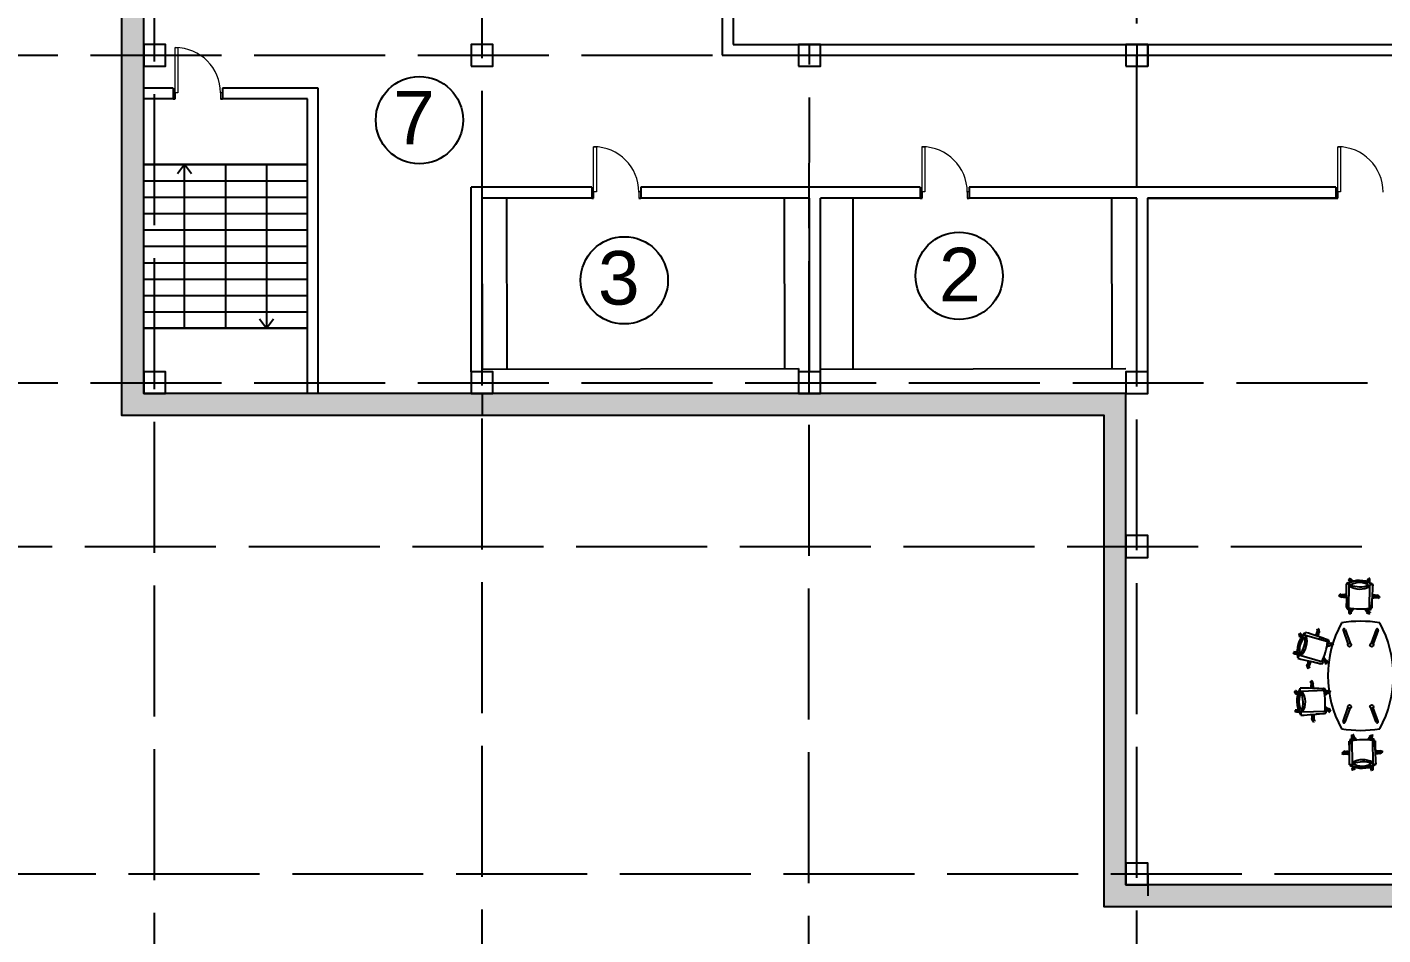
# Model space of a CAD drawing. Header units: millimetres. Extents: x -1544140 to 7445918, y -1294905 to 2019878.
# Drawn here: x 288015 to 312859, y 172021 to 188654 of the extents above; entities that cross this region are included whole.
import ezdxf

# ---------------------------------------------------------------- set-up
doc = ezdxf.new("R2010")
doc.units = ezdxf.units.MM
doc.header["$MEASUREMENT"] = 0
doc.linetypes.add('ACAD_ISO02W100', pattern=[15, 12, -3])
doc.layers.add('JA_Building Outline', color=7, linetype='Continuous', lineweight=5)
doc.layers.add('Plan 2', color=7, linetype='Continuous')
doc.styles.add('Annotative', font='GOST Common.ttf')
doc.styles.get("Standard").update_dxf_attribs({"font": 'arial.ttf'})
doc.dimstyles.get("Standard").update_dxf_attribs({"dimtxt": 1000, "dimasz": 100, "dimexe": 100, "dimexo": 0.06, "dimgap": 0.19, "dimtad": 1, "dimdec": 0, "dimzin": 0, "dimdsep": 46, "dimtxsty": 'Annotative', "dimblk": 'ARCHTICK', "dimcen": 0.09, "dimadec": 0, "dimazin": 0, "dimtfac": 1, "dimtdec": 0, "dimtofl": 0, "dimtmove": 0, "dimatfit": 3, "dimldrblk": 'ARCHTICK', "dimfxl": 700, "dimfxlon": 1, "dimtolj": 1, "dimtzin": 0, "dimarcsym": 0})

# ---------------------------------------------------------------- blocks, each defined once
blk = doc.blocks.new('_ArchTick')
at = {"color": 0, "linetype": 'ByBlock', "const_width": 0.15}
blk.add_lwpolyline([(-0.5, -0.5), (0.5, 0.5)], dxfattribs=at)
blk = doc.blocks.new('*D154')
at = {"color": 0, "lineweight": -2, "transparency": 16777216}
for p, q in [((269351, 161238), (269351, 160438)), ((320308, 161238), (320308, 160438)), ((269351, 160538), (320308, 160538))]:
    blk.add_line(p, q, dxfattribs=at)
at = {"layer": 'Defpoints', "color": 0, "transparency": 16777216}
for p in [(269351, 173116), (320308, 173138), (320308, 160538)]:
    blk.add_point(p, dxfattribs=at)
at = {"color": 0, "lineweight": -2, "transparency": 16777216, "xscale": 100, "yscale": 100, "zscale": 100, "rotation": 180}
blk.add_blockref('_ArchTick', (269351, 160538), dxfattribs=at)
at = {"color": 0, "lineweight": -2, "transparency": 16777216, "xscale": 100, "yscale": 100, "zscale": 100}
blk.add_blockref('_ArchTick', (320308, 160538), dxfattribs=at)
at = {"color": 0, "transparency": 16777216, "insert": (294829, 161038), "char_height": 1000, "attachment_point": 5, "style": 'Annotative'}
blk.add_mtext('\\A1;51000', dxfattribs=at)

msp = doc.modelspace()

# ---------------------------------------------------------------- hatches: boundary and pattern name
at = {"true_color": 0x636466}
h = msp.add_hatch(color=251, dxfattribs=at)
h.dxf.hatch_style = 1
h.paths.add_polyline_path([(269150.8, 239137.8), (268750.8, 239137.8), (268750.8, 227137.8), (269150.8, 227137.8)])
h.paths.add_polyline_path([(269150.8, 227137.8), (268750.8, 227137.8), (268750.8, 205537.8), (269350.8, 205537.8), (269350.8, 205937.8), (269150.8, 205937.8)])
h.paths.add_polyline_path([(269150.8, 251137.8), (268750.8, 251137.8), (268750.8, 239137.8), (269150.8, 239137.8)])
h.paths.add_polyline_path([(269150.8, 263137.8), (268750.8, 263137.8), (268750.8, 251137.8), (269150.8, 251137.8)])
h.paths.add_polyline_path([(290950.8, 263737.8), (268750.8, 263737.8), (268750.8, 263137.8), (269150.8, 263137.8), (269150.8, 263337.8), (290550.8, 263337.8), (290550.8, 263137.8), (290950.8, 263137.8)])
h.paths.add_polyline_path([(290950.8, 263137.8), (290550.8, 263137.8), (290550.8, 251137.8), (290950.8, 251137.8)])
h.paths.add_polyline_path([(290950.8, 251137.8), (290550.8, 251137.8), (290550.8, 227337.8), (296350.8, 227337.8), (296350.8, 227737.8), (290950.8, 227737.8)])
h.paths.add_polyline_path([(302350.8, 227737.8), (296350.8, 227737.8), (296350.8, 227337.8), (302350.8, 227337.8)])
h.paths.add_polyline_path([(308350.8, 227737.8), (302350.8, 227737.8), (302350.8, 227337.8), (308350.8, 227337.8)])
h.paths.add_polyline_path([(314350.8, 227737.8), (308350.8, 227737.8), (308350.8, 227337.8), (314350.8, 227337.8)])
h.paths.add_polyline_path([(338350.8, 205937.8), (332350.8, 205937.8), (332350.8, 205537.8), (338350.8, 205537.8)])
h.paths.add_polyline_path([(332350.8, 205937.8), (269150.8, 205937.8), (269150.8, 206137.8), (268750.8, 206137.8), (268750.8, 205537.8), (332350.8, 205537.8)])
h.paths.add_polyline_path([(269350.8, 205937.8), (269150.8, 205937.8), (269150.8, 206137.8), (268750.8, 206137.8), (268750.8, 205537.8), (269350.8, 205537.8)], flags=16)
h.paths.add_polyline_path([(290150.8, 194137.8), (289750.8, 194137.8), (289750.8, 188137.8), (290150.8, 188137.8)], flags=17)
h.paths.add_polyline_path([(296350.8, 194737.8), (290350.8, 194737.8), (290350.8, 194337.8), (296350.8, 194337.8)], flags=17)
h.paths.add_polyline_path([(290350.8, 194737.8), (289750.8, 194737.8), (289750.8, 194137.8), (290150.8, 194137.8), (290150.8, 194337.8), (290350.8, 194337.8)], flags=16)
h.paths.add_polyline_path([(302350.8, 194737.8), (296350.8, 194737.8), (296350.8, 194337.8), (302350.8, 194337.8)])
h.paths.add_polyline_path([(308350.8, 194737.8), (302350.8, 194737.8), (302350.8, 194337.8), (308350.8, 194337.8)])
h.paths.add_polyline_path([(314350.8, 194737.8), (308350.8, 194737.8), (308350.8, 194337.8), (314350.8, 194337.8)])
h.paths.add_polyline_path([(320350.8, 194737.8), (314350.8, 194737.8), (314350.8, 194337.8), (320350.8, 194337.8)])
h.paths.add_polyline_path([(320950.8, 194137.8), (320550.8, 194137.8), (320550.8, 188137.8), (320950.8, 188137.8)])
h.paths.add_polyline_path([(320950.8, 194737.8), (320350.8, 194737.8), (320350.8, 194337.8), (320550.8, 194337.8), (320550.8, 194137.8), (320950.8, 194137.8)])
h.paths.add_polyline_path([(320950.8, 188137.8), (320550.8, 188137.8), (320550.8, 182137.8), (320950.8, 182137.8)])
h.paths.add_polyline_path([(320950.8, 182137.8), (320550.8, 182137.8), (320550.8, 172937.8), (320350.8, 172937.8), (320350.8, 172537.8), (320950.8, 172537.8)])
h.paths.add_polyline_path([(320350.8, 172937.8), (314350.8, 172937.8), (314350.8, 172537.8), (320350.8, 172537.8)])
h.paths.add_polyline_path([(314350.8, 172937.8), (308350.8, 172937.8), (308350.8, 172537.8), (314350.8, 172537.8)])
h.paths.add_polyline_path([(308350.8, 172937.8), (308150.8, 172937.8), (308150.8, 173137.8), (307750.8, 173137.8), (307750.8, 172537.8), (308350.8, 172537.8)])
h.paths.add_polyline_path([(308150.8, 179137.8), (307750.8, 179137.8), (307750.8, 173137.8), (308150.8, 173137.8)])
h.paths.add_polyline_path([(308150.8, 181937.8), (302350.8, 181937.8), (302350.8, 181537.8), (307750.8, 181537.8), (307750.8, 179137.8), (308150.8, 179137.8)])
h.paths.add_polyline_path([(302350.8, 181937.8), (296350.8, 181937.8), (296350.8, 181537.8), (302350.8, 181537.8)])
h.paths.add_polyline_path([(296350.8, 181937.8), (290150.8, 181937.8), (290150.8, 182137.8), (289750.8, 182137.8), (289750.8, 181537.8), (296350.8, 181537.8)])
h.paths.add_polyline_path([(290150.8, 194337.8), (296350.8, 194337.8), (296350.8, 194737.8), (289750.8, 194737.8), (289750.8, 182137.8), (290150.8, 182137.8)])
h.paths.add_polyline_path([(338950.8, 205937.8), (338350.8, 205937.8), (338350.8, 205537.8), (338950.8, 205537.8)])
h.paths.add_polyline_path([(338350.8, 227337.8), (338350.8, 227737.8), (314350.8, 227737.8), (314350.8, 227337.8)])
h = msp.add_hatch(color=251, dxfattribs=at)
h.dxf.hatch_style = 1
h.paths.add_polyline_path([(296350.8, 194737.8), (290350.8, 194737.8), (290350.8, 194337.8), (296350.8, 194337.8)])
h.paths.add_polyline_path([(290350.8, 194737.8), (289750.8, 194737.8), (289750.8, 194137.8), (290150.8, 194137.8), (290150.8, 194337.8), (290350.8, 194337.8)])
h.paths.add_polyline_path([(290150.8, 194137.8), (289750.8, 194137.8), (289750.8, 181537.8), (290350.8, 181537.8), (290350.8, 181937.8), (290150.8, 181937.8)])

# ---------------------------------------------------------------- linework, layer by layer
at = {"color": 9, "linetype": 'ACAD_ISO02W100', "ltscale": 200, "true_color": 0xc4c4c5}
for p, q in [((290350.8, 155023), (290350.8, 263337.8)), ((296350.8, 155085.3), (296350.8, 263137.8)), ((308350.8, 185721.7), (308350.8, 263137.8)), ((302322.5, 154967.2), (302350.8, 188337.8)), ((253174.8, 188137.8), (314150.8, 188137.8)), ((308344.3, 155067.2), (308350.8, 185521.7)), ((253174.8, 182137.8), (375575.3, 182137.8)), ((253075.1, 179136.6), (375575.3, 179137.8)), ((253874.8, 173137.8), (375575.3, 173137.8))]:
    msp.add_line(p, q, dxfattribs=at)
for p, q in [((300750.8, 189731.3), (300750.8, 188137.8)), ((300950.8, 189731.3), (300950.8, 188337.8)), ((300950.8, 188337.8), (314350.8, 188337.8)), ((302150.8, 188337.8), (302550.8, 188337.8)), ((308350.8, 188337.8), (308350.8, 187937.8)), ((308550.8, 188337.8), (308550.8, 187937.8)), ((300750.8, 188137.8), (314150.8, 188137.8)), ((302150.8, 188137.8), (302550.8, 188137.8)), ((293350.8, 187537.8), (291593.2, 187537.8)), ((293150.8, 187337.8), (291593.2, 187337.8)), ((293150.8, 181937.8), (293150.8, 187337.8)), ((293350.8, 181937.8), (293350.8, 187537.8)), ((293150.8, 186137.8), (290150.8, 186137.8)), ((290150.8, 186137.8), (293150.8, 186137.8)), ((290900.8, 186137.8), (290771.3, 185968.3)), ((290900.8, 183137.8), (290900.8, 186137.8)), ((291029.8, 185968.3), (290900.8, 186137.8)), ((291650.8, 186137.8), (291650.8, 183137.8)), ((292400.8, 186137.8), (292400.8, 183137.8)), ((290150.8, 185837.8), (293150.8, 185837.8)), ((296150.8, 182337.8), (296150.8, 185721.7)), ((290150.8, 185537.8), (293150.8, 185537.8)), ((296350.8, 182337.8), (296350.8, 185521.7)), ((296356.7, 182387.8), (296350.8, 185521.7)), ((296800.7, 185526.5), (296806.5, 182388.6)), ((301901, 182387.8), (301895, 185521.7)), ((302350.8, 182337.8), (302350.8, 185521.7)), ((302550.8, 182337.8), (302550.8, 185521.7)), ((303150.8, 182389.2), (303150.8, 185521.7)), ((307901, 182387.8), (307895, 185521.7)), ((308350.8, 182337.8), (308350.8, 185521.7)), ((308350.8, 182337.8), (308350.8, 185521.7)), ((308550.8, 182337.8), (308550.8, 185521.7)), ((308550.8, 182337.8), (308550.8, 185521.7)), ((290150.8, 185237.8), (293150.8, 185237.8)), ((290150.8, 184937.8), (293150.8, 184937.8)), ((290150.8, 184637.8), (293150.8, 184637.8)), ((290150.8, 184337.8), (293150.8, 184337.8)), ((290150.8, 184037.8), (293150.8, 184037.8)), ((290150.8, 183737.8), (293150.8, 183737.8)), ((290150.8, 183437.8), (293150.8, 183437.8)), ((290150.8, 183137.8), (293150.8, 183137.8)), ((291650.8, 183137.8), (290150.8, 183137.8)), ((293150.8, 183137.8), (291650.8, 183137.8)), ((292271.8, 183307.3), (292400.8, 183137.8)), ((292400.8, 183137.8), (292530.2, 183307.3)), ((296350.8, 182387.8), (302148.4, 182398.4)), ((302148.4, 182398.4), (302153.2, 181948.4)), ((302550.8, 182388.1), (308148.4, 182398.4)), ((291650.8, 181937.8), (290150.8, 181937.8)), ((296358.3, 181537.8), (296357.6, 181937.8)), ((302153.2, 181948.4), (296550.8, 181937.8)), ((308550.8, 173137.8), (308550.8, 172737.8))]:
    msp.add_line(p, q)
at = {"color": 18, "true_color": 0x000000}
for p, q in [((290693.2, 187537.8), (290150.8, 187537.8)), ((290693.2, 187337.8), (290150.8, 187337.8)), ((290693.2, 187537.8), (290693.2, 187337.8)), ((290693.2, 187337.8), (290729.2, 187337.8)), ((291557.5, 187337.8), (291593.2, 187337.8)), ((291593.2, 187537.8), (291593.2, 187337.8)), ((298360.3, 185721.7), (296150.8, 185721.7)), ((298360.3, 185721.7), (298360.3, 185521.7)), ((299260.3, 185721.7), (299260.3, 185521.7)), ((304377.6, 185721.7), (299260.3, 185721.7)), ((304377.6, 185721.7), (304377.6, 185521.7)), ((308350.8, 185721.7), (305277.6, 185721.7)), ((305277.6, 185721.7), (305277.6, 185521.7)), ((311997.7, 185721.7), (308350.8, 185721.7)), ((311997.7, 185721.7), (308350.8, 185721.7)), ((311997.7, 185721.7), (311997.7, 185521.7)), ((296350.8, 185521.7), (296800.7, 185526.5)), ((298360.3, 185521.7), (296350.8, 185521.7)), ((298360.3, 185521.7), (298396.3, 185521.7)), ((299224.6, 185521.7), (299260.3, 185521.7)), ((302350.8, 185521.7), (299260.3, 185521.7)), ((301895, 185521.7), (302345, 185526.5)), ((304377.6, 185521.7), (302550.8, 185521.7)), ((304377.6, 185521.7), (304413.6, 185521.7)), ((305241.9, 185521.7), (305277.6, 185521.7)), ((308350.8, 185521.7), (305277.6, 185521.7)), ((311997.7, 185521.7), (308550.8, 185521.7)), ((311997.7, 185521.7), (308550.8, 185521.7)), ((311997.7, 185521.7), (312033.7, 185521.7))]:
    msp.add_line(p, q, dxfattribs=at)
at = {"color": 18, "linetype": 'ByBlock', "true_color": 0x000000}
for p, q in [((312242, 178450.5), (312185.5, 178451.5)), ((312228.5, 178524.9), (312233.5, 178534.1)), ((312252.2, 178510.6), (312228.5, 178524.9)), ((312233.5, 178534.1), (312242.8, 178529.1)), ((312234, 177989.2), (312242, 178450.5)), ((312243.5, 178552.6), (312238.5, 178543.4)), ((312238.5, 178543.4), (312247.7, 178538.4)), ((312242.8, 178529.1), (312251.7, 178524.3)), ((312272, 178539), (312243.5, 178552.6)), ((312247.7, 178538.4), (312256.7, 178533.6)), ((312250, 178516.1), (312277.5, 178531.4)), ((312250, 178516.1), (312265.5, 178488.1)), ((312298.9, 178522.7), (312272, 178539)), ((312277.5, 178531.4), (312296.2, 178497.8)), ((312288.5, 178516.4), (312293.9, 178513.4)), ((312293.9, 178513.4), (312298.9, 178522.7)), ((312589.8, 178526.1), (312570, 178493.1)), ((312586, 178521.3), (312586.6, 178549)), ((312586.6, 178549), (312597.1, 178549.3)), ((312589.8, 178526.1), (312616.8, 178509.8)), ((312597.1, 178549.3), (312597.4, 178538.8)), ((312597.4, 178538.8), (312597.7, 178528.7)), ((312616.8, 178509.8), (312600.3, 178482.4)), ((312618.1, 178549.9), (312607.6, 178549.6)), ((312607.6, 178549.6), (312607.9, 178539.1)), ((312607.9, 178539.1), (312608.2, 178529)), ((312609.2, 178492.8), (312609.4, 178486.6)), ((312609.4, 178486.6), (312619.9, 178486.9)), ((312614.6, 177982.6), (312622.5, 178444)), ((312620.6, 178518.4), (312618.1, 178549.9)), ((312619.9, 178486.9), (312620.6, 178518.4)), ((312622.5, 178444), (312678.9, 178443)), ((312678.9, 178443), (312622.5, 178444)), ((312054, 178237), (312059.8, 178245.7)), ((312079.3, 178218.2), (312054, 178237)), ((312059.8, 178245.7), (312068.5, 178239.9)), ((312071.4, 178263.2), (312065.6, 178254.4)), ((312065.6, 178254.4), (312074.3, 178248.6)), ((312068.5, 178239.9), (312077, 178234.3)), ((312095.1, 178249.1), (312071.4, 178263.2)), ((312074.3, 178248.6), (312082.8, 178243)), ((312106.4, 178202.1), (312079.3, 178218.2)), ((312088.6, 178216.9), (312089.2, 178248.4)), ((312088.6, 178216.9), (312190, 178215.1)), ((312089.2, 178248.4), (312188.9, 178246.7)), ((312112.2, 178210.8), (312106.4, 178202.1)), ((312107.1, 178214.2), (312112.2, 178210.8)), ((312191.4, 178180.1), (312188.6, 178020.9)), ((312661.1, 178012.8), (312663.8, 178172)), ((312767.7, 178205.2), (312666.4, 178207)), ((312768.3, 178236.7), (312668.5, 178238.4)), ((312747.7, 178245.6), (312754.6, 178253.6)), ((312755.6, 178238.7), (312747.7, 178245.6)), ((312754.6, 178253.6), (312779.4, 178234)), ((312755.9, 178238.5), (312755.6, 178238.7)), ((312761, 178204.5), (312781.4, 178188.4)), ((312768.3, 178236.7), (312767.7, 178205.2)), ((312780.4, 178203.2), (312772.7, 178209.9)), ((312779.4, 178234), (312802.1, 178212.1)), ((312787.3, 178211.1), (312779.6, 178217.8)), ((312788.3, 178196.3), (312780.4, 178203.2)), ((312781.4, 178188.4), (312788.3, 178196.3)), ((312795.2, 178204.2), (312787.3, 178211.1)), ((312802.1, 178212.1), (312795.2, 178204.2)), ((312237, 177966.7), (312236.3, 177935.2)), ((312236.3, 177935.2), (312238.8, 177903.7)), ((312247.5, 177967), (312237, 177966.7)), ((312238.8, 177903.7), (312249.3, 177904)), ((312240.1, 177943.8), (312276.9, 178005)), ((312267.1, 177927.6), (312240.1, 177943.8)), ((312247.7, 177960.8), (312247.5, 177967)), ((312249, 177914.5), (312248.7, 177924.7)), ((312249.3, 177904), (312249, 177914.5)), ((312259.5, 177914.8), (312259.2, 177925)), ((312259.8, 177904.3), (312259.5, 177914.8)), ((312270.3, 177904.6), (312259.8, 177904.3)), ((312267.1, 177927.6), (312311, 178000.7)), ((312270.9, 177932.3), (312270.3, 177904.6)), ((312579.4, 177922.2), (312538, 177996.8)), ((312563, 177940.2), (312558, 177931)), ((312558, 177931), (312584.9, 177914.6)), ((312568.4, 177937.3), (312563, 177940.2)), ((312606.9, 177937.5), (312572.3, 177999.9)), ((312606.9, 177937.5), (312579.4, 177922.2)), ((312584.9, 177914.6), (312613.4, 177901)), ((312609.2, 177915.3), (312600.2, 177920.1)), ((312604.7, 177943.1), (312628.4, 177928.7)), ((312614.1, 177924.5), (312605.2, 177929.3)), ((312618.4, 177910.3), (312609.2, 177915.3)), ((312613.4, 177901), (312618.4, 177910.3)), ((312623.4, 177919.5), (312614.1, 177924.5)), ((312628.4, 177928.7), (312623.4, 177919.5)), ((311325.1, 177538.3), (311335.4, 177540.3)), ((311329.8, 177507.1), (311325.1, 177538.3)), ((311337.5, 177476.5), (311329.8, 177507.1)), ((311335.4, 177540.3), (311337.5, 177530)), ((311358.1, 177521.4), (311335.4, 177499.5)), ((311335.4, 177499.5), (311362.1, 177471.8)), ((311337.5, 177530), (311339.4, 177520.1)), ((311347.8, 177478.5), (311337.5, 177476.5)), ((311356, 177544.4), (311345.7, 177542.4)), ((311345.7, 177542.4), (311347.7, 177532.1)), ((311346.6, 177484.6), (311347.8, 177478.5)), ((311347.7, 177532.1), (311349.7, 177522.1)), ((311362.8, 177517.6), (311356, 177544.4)), ((311358.1, 177521.4), (311380.3, 177498.3)), ((311423.1, 177509.8), (311438.7, 177564.1)), ((311866.6, 177382.3), (311423.1, 177509.8)), ((311661.2, 177596.7), (311633.6, 177500.8)), ((311652.2, 177618.1), (311662.3, 177621)), ((311658.8, 177591.2), (311652.2, 177618.1)), ((311691.4, 177588), (311661.2, 177596.7)), ((311662.3, 177621), (311665.3, 177611)), ((311691.4, 177588), (311663.4, 177490.6)), ((311665.3, 177611), (311668.2, 177601.3)), ((311682.4, 177627), (311672.3, 177624)), ((311672.3, 177624), (311675.3, 177614)), ((311675.3, 177614), (311678.2, 177604.3)), ((311692.9, 177597.3), (311682.4, 177627)), ((311688.6, 177569.6), (311690.3, 177563.7)), ((311690.3, 177563.7), (311700.4, 177566.7)), ((311700.4, 177566.7), (311692.9, 177597.3)), ((311696.5, 177479), (311849.6, 177435)), ((311218, 177179.3), (311221.3, 177189.2)), ((311247.3, 177167.7), (311218, 177179.3)), ((311221.3, 177189.2), (311231.3, 177185.9)), ((311228.1, 177209.1), (311224.7, 177199.2)), ((311224.7, 177199.2), (311234.7, 177195.8)), ((311254.7, 177201.6), (311228.1, 177209.1)), ((311231.3, 177185.9), (311240.9, 177182.6)), ((311234.7, 177195.8), (311244.3, 177192.6)), ((311277.7, 177159.1), (311247.3, 177167.7)), ((311249.1, 177199.4), (311286.4, 177208.7)), ((311249.1, 177199.4), (311256.7, 177168.8)), ((311256.7, 177168.8), (311287.7, 177176.5)), ((311275.2, 177171), (311281, 177169)), ((311281, 177169), (311277.7, 177159.1)), ((311317.9, 177144.1), (311302.3, 177089.8)), ((311302.3, 177089.8), (311317.9, 177144.1)), ((311761.4, 177016.5), (311317.9, 177144.1)), ((311915.8, 177332.6), (311833.1, 177312)), ((311908.2, 177363.2), (311838.9, 177346)), ((311883.8, 177362.9), (311887.2, 177372.9)), ((311889.7, 177361), (311883.8, 177362.9)), ((311887.2, 177372.9), (311917.5, 177364.3)), ((311915.8, 177332.6), (311908.2, 177363.2)), ((311910.2, 177330.4), (311936.8, 177322.9)), ((311917.5, 177364.3), (311946.9, 177352.7)), ((311930.2, 177336.2), (311920.6, 177339.4)), ((311933.6, 177346.1), (311924, 177349.4)), ((311940.2, 177332.8), (311930.2, 177336.2)), ((311943.5, 177342.8), (311933.6, 177346.1)), ((311936.8, 177322.9), (311940.2, 177332.8)), ((311946.9, 177352.7), (311943.5, 177342.8)), ((311470.9, 176966.3), (311461.3, 176962)), ((311461.3, 176962), (311472.8, 176932.6)), ((311475.2, 176956.7), (311470.9, 176966.3)), ((311472.8, 176932.6), (311487, 176904.5)), ((311473.4, 176944), (311501, 177039.9)), ((311473.4, 176944), (311503.7, 176935.3)), ((311475.3, 176956.4), (311475.2, 176956.7)), ((311487, 176904.5), (311496.6, 176908.7)), ((311492.3, 176918.3), (311488.2, 176927.6)), ((311496.6, 176908.7), (311492.3, 176918.3)), ((311501.9, 176922.6), (311497.8, 176931.9)), ((311506.2, 176913), (311501.9, 176922.6)), ((311503.7, 176935.3), (311531.7, 177032.7)), ((311515.8, 176917.3), (311506.2, 176913)), ((311506.4, 176941.5), (311515.8, 176917.3)), ((311719, 176980.9), (311565.9, 177024.9)), ((311806.8, 177010.6), (311757.2, 177062)), ((311829.5, 177032.5), (311770.3, 177093.8)), ((311802.1, 177014.3), (311808.9, 176987.5)), ((311806.8, 177010.6), (311829.5, 177032.5)), ((311808.9, 176987.5), (311819.2, 176989.6)), ((311817.1, 176999.9), (311815.1, 177009.8)), ((311817.1, 177053.4), (311827.4, 177055.5)), ((311818.3, 177047.4), (311817.1, 177053.4)), ((311819.2, 176989.6), (311817.1, 176999.9)), ((311827.4, 177002), (311825.4, 177011.9)), ((311827.4, 177055.5), (311835.1, 177024.9)), ((311829.5, 176991.7), (311827.4, 177002)), ((311839.8, 176993.7), (311829.5, 176991.7)), ((311835.1, 177024.9), (311839.8, 176993.7)), ((311528.9, 176655.5), (311537.6, 176661.4)), ((311543.4, 176632), (311528.9, 176655.5)), ((311537.6, 176661.4), (311543.5, 176652.8)), ((311543.5, 176652.8), (311549.3, 176644.4)), ((311554.9, 176673.3), (311546.3, 176667.4)), ((311546.3, 176667.4), (311552.2, 176658.7)), ((311552.2, 176658.7), (311557.9, 176650.3)), ((311574, 176648.2), (311554.9, 176673.3)), ((311590.5, 176621.3), (311574, 176648.2)), ((311241.8, 176479.6), (311251, 176484.7)), ((311255.8, 176451.3), (311241.8, 176479.6)), ((311251, 176484.7), (311256.1, 176475.6)), ((311272.5, 176424.6), (311255.8, 176451.3)), ((311256.1, 176475.6), (311261, 176466.7)), ((311269.3, 176494.9), (311260.2, 176489.8)), ((311260.2, 176489.8), (311265.3, 176480.7)), ((311278.4, 176473.6), (311263.5, 176445.9)), ((311263.5, 176445.9), (311297.3, 176427.7)), ((311265.3, 176480.7), (311270.2, 176471.8)), ((311284, 176471.5), (311269.3, 176494.9)), ((311281.7, 176429.7), (311272.5, 176424.6)), ((311278.4, 176473.6), (311306.6, 176458.5)), ((311278.7, 176435.1), (311281.7, 176429.7)), ((311343.9, 176482.5), (311342.1, 176538.9)), ((311805.1, 176496.5), (311343.9, 176482.5)), ((311575.5, 176638.9), (311544, 176637.9)), ((311544, 176637.9), (311547, 176538.2)), ((311575.5, 176638.9), (311578.5, 176537.6)), ((311578.3, 176620.5), (311581.8, 176615.4)), ((311581.8, 176615.4), (311590.5, 176621.3)), ((311613.6, 176536.7), (311772.8, 176541.5)), ((311850.5, 176491), (311789.8, 176453.5)), ((311867.1, 176464.2), (311794.6, 176419.4)), ((311827.4, 176483.4), (311827.6, 176493.8)), ((311833.6, 176483.3), (311827.4, 176483.4)), ((311827.6, 176493.8), (311859.1, 176494.9)), ((311867.1, 176464.2), (311850.5, 176491)), ((311859.1, 176494.9), (311890.6, 176492.9)), ((311862.5, 176460.4), (311890.1, 176461.4)), ((311879.7, 176472), (311869.6, 176472.2)), ((311879.9, 176482.5), (311869.8, 176482.7)), ((311890.2, 176471.9), (311879.7, 176472)), ((311890.4, 176482.4), (311879.9, 176482.5)), ((311890.1, 176461.4), (311890.2, 176471.9)), ((311890.6, 176492.9), (311890.4, 176482.4)), ((311272.9, 176133.7), (311305.6, 176154)), ((311861.7, 176124.3), (311798.8, 176158.1)), ((311876.6, 176152.1), (311801.5, 176192.4)), ((311858.4, 176168.3), (311867.6, 176173.4)), ((311861.4, 176162.9), (311858.4, 176168.3)), ((311861.7, 176124.3), (311876.6, 176152.1)), ((311867.6, 176173.4), (311884.3, 176146.6)), ((311249.5, 176105.1), (311249.6, 176115.6)), ((311281, 176103), (311249.5, 176105.1)), ((311249.6, 176115.6), (311260.1, 176115.4)), ((311250, 176136.6), (311249.8, 176126.1)), ((311249.8, 176126.1), (311260.3, 176125.9)), ((311277.6, 176137.5), (311250, 176136.6)), ((311260.1, 176115.4), (311270.3, 176115.2)), ((311260.3, 176125.9), (311270.4, 176125.7)), ((311272.9, 176133.7), (311289.5, 176106.9)), ((311312.5, 176104.1), (311281, 176103)), ((311289.5, 176106.9), (311316.7, 176123.8)), ((311306.5, 176114.7), (311312.6, 176114.6)), ((311312.6, 176114.6), (311312.5, 176104.1)), ((311816.7, 176116.1), (311355.4, 176102.1)), ((311355.4, 176102.1), (311357.1, 176045.6)), ((311357.1, 176045.6), (311355.4, 176102.1)), ((311555.4, 175979.5), (311547.6, 175972.5)), ((311547.6, 175972.5), (311567.4, 175948)), ((311562.4, 175971.7), (311555.4, 175979.5)), ((311564.6, 175959.1), (311561.6, 176058.8)), ((311562.6, 175971.4), (311562.4, 175971.7)), ((311564.6, 175959.1), (311596.1, 175960)), ((311567.4, 175948), (311589.6, 175925.6)), ((311590.4, 175940.4), (311583.7, 175947.9)), ((311589.6, 175925.6), (311597.4, 175932.6)), ((311597.4, 175932.6), (311590.4, 175940.4)), ((311598.3, 175947.4), (311591.5, 175955)), ((311596.1, 175960), (311593, 176061.3)), ((311596.7, 175966.8), (311613.1, 175946.6)), ((311605.3, 175939.6), (311598.3, 175947.4)), ((311613.1, 175946.6), (311605.3, 175939.6)), ((311787.1, 176069.2), (311627.9, 176064.4)), ((311856.1, 176126.5), (311870.7, 176103)), ((311874.8, 176117.3), (311869.8, 176126.1)), ((311870.7, 176103), (311879.9, 176108.1)), ((311879.9, 176108.1), (311874.8, 176117.3)), ((311883.9, 176122.4), (311879, 176131.2)), ((311889.1, 176113.2), (311883.9, 176122.4)), ((311884.3, 176146.6), (311898.2, 176118.3)), ((311898.2, 176118.3), (311889.1, 176113.2)), ((312290.3, 175654.7), (312292.7, 175686.2)), ((312290.9, 175623.2), (312290.3, 175654.7)), ((312292.7, 175686.2), (312303.2, 175685.9)), ((312321.1, 175662.3), (312294.1, 175646.1)), ((312302.9, 175675.4), (312302.6, 175665.2)), ((312303.2, 175685.9), (312302.9, 175675.4)), ((312313.4, 175675.1), (312313.1, 175664.9)), ((312313.7, 175685.6), (312313.4, 175675.1)), ((312324.2, 175685.3), (312313.7, 175685.6)), ((312321.1, 175662.3), (312365, 175589.2)), ((312324.8, 175657.6), (312324.2, 175685.3)), ((312633.3, 175667.7), (312592, 175593.1)), ((312611.9, 175658.9), (312638.9, 175675.3)), ((312616.9, 175649.7), (312611.9, 175658.9)), ((312622.3, 175652.6), (312616.9, 175649.7)), ((312660.9, 175652.4), (312626.2, 175590)), ((312660.9, 175652.4), (312633.3, 175667.7)), ((312638.9, 175675.3), (312667.3, 175688.9)), ((312663.1, 175674.7), (312654.2, 175669.8)), ((312658.7, 175646.8), (312682.3, 175661.2)), ((312668.1, 175665.4), (312659.2, 175660.6)), ((312672.3, 175679.6), (312663.1, 175674.7)), ((312667.3, 175688.9), (312672.3, 175679.6)), ((312677.3, 175670.4), (312668.1, 175665.4)), ((312682.3, 175661.2), (312677.3, 175670.4)), ((312245.3, 175409.8), (312242.6, 175569)), ((312288, 175600.7), (312295.9, 175139.4)), ((312301.4, 175622.9), (312290.9, 175623.2)), ((312294.1, 175646.1), (312330.8, 175584.9)), ((312301.6, 175629.1), (312301.4, 175622.9)), ((312668.5, 175607.3), (312676.4, 175145.9)), ((312715, 175577.1), (312717.7, 175417.9)), ((312133.3, 175371.7), (312107.9, 175353)), ((312107.9, 175353), (312113.7, 175344.2)), ((312113.7, 175344.2), (312122.4, 175350)), ((312119.5, 175335.5), (312128.3, 175341.3)), ((312125.3, 175326.7), (312119.5, 175335.5)), ((312122.4, 175350), (312130.9, 175355.6)), ((312149.1, 175340.9), (312125.3, 175326.7)), ((312128.3, 175341.3), (312136.7, 175346.9)), ((312160.4, 175387.8), (312133.3, 175371.7)), ((312142.6, 175373), (312243.9, 175374.8)), ((312142.6, 175373), (312143.1, 175341.5)), ((312143.1, 175341.5), (312242.9, 175343.2)), ((312166.2, 175379.1), (312160.4, 175387.8)), ((312161, 175375.7), (312166.2, 175379.1)), ((312821.6, 175384.7), (312720.3, 175382.9)), ((312822.2, 175353.2), (312722.4, 175351.5)), ((312809.5, 175351.2), (312801.6, 175344.3)), ((312801.6, 175344.3), (312808.5, 175336.3)), ((312808.5, 175336.3), (312833.3, 175355.9)), ((312809.8, 175351.4), (312809.5, 175351.2)), ((312814.9, 175385.4), (312835.3, 175401.5)), ((312822.2, 175353.2), (312821.6, 175384.7)), ((312834.3, 175386.7), (312826.7, 175380)), ((312833.3, 175355.9), (312856, 175377.8)), ((312841.2, 175378.8), (312833.6, 175372.1)), ((312842.2, 175393.6), (312834.3, 175386.7)), ((312835.3, 175401.5), (312842.2, 175393.6)), ((312849.1, 175385.7), (312841.2, 175378.8)), ((312856, 175377.8), (312849.1, 175385.7)), ((312295.9, 175139.4), (312239.4, 175138.4)), ((312306.1, 175079.3), (312282.5, 175065)), ((312282.5, 175065), (312287.4, 175055.8)), ((312287.4, 175055.8), (312296.7, 175060.8)), ((312292.4, 175046.5), (312301.7, 175051.5)), ((312297.4, 175037.3), (312292.4, 175046.5)), ((312296.7, 175060.8), (312305.6, 175065.6)), ((312325.9, 175050.9), (312297.4, 175037.3)), ((312301.7, 175051.5), (312310.6, 175056.3)), ((312303.9, 175073.8), (312319.4, 175101.8)), ((312303.9, 175073.8), (312331.4, 175058.5)), ((312352.9, 175067.2), (312325.9, 175050.9)), ((312331.4, 175058.5), (312350.1, 175092.1)), ((312342.4, 175073.5), (312347.9, 175076.5)), ((312347.9, 175076.5), (312352.9, 175067.2)), ((312643.7, 175063.8), (312623.9, 175096.8)), ((312640, 175068.6), (312640.6, 175040.9)), ((312640.6, 175040.9), (312651, 175040.6)), ((312643.7, 175063.8), (312670.7, 175080.1)), ((312651, 175040.6), (312651.3, 175051.1)), ((312651.3, 175051.1), (312651.6, 175061.2)), ((312670.7, 175080.1), (312654.2, 175107.5)), ((312661.5, 175040.3), (312661.8, 175050.8)), ((312672, 175040), (312661.5, 175040.3)), ((312661.8, 175050.8), (312662.1, 175060.9)), ((312663.2, 175097.1), (312663.3, 175103.3)), ((312663.3, 175103.3), (312673.8, 175103)), ((312674.5, 175071.5), (312672, 175040)), ((312673.8, 175103), (312674.5, 175071.5)), ((312676.4, 175145.9), (312732.9, 175146.9)), ((312732.9, 175146.9), (312676.4, 175145.9))]:
    msp.add_line(p, q, dxfattribs=at)
at = {"color": 18, "linetype": 'ByBlock', "ltscale": 0.4, "true_color": 0x000000}
for p, q in [((312128.3, 177603.7), (312219.3, 177351.4)), ((312165.9, 177617.2), (312257, 177364.9)), ((312736.4, 177617.2), (312645.4, 177364.9)), ((312736.4, 177617.2), (312645.4, 177364.9)), ((312774.1, 177603.7), (312683, 177351.4)), ((312774.1, 177603.7), (312683, 177351.4)), ((312128.3, 175931.8), (312219.3, 176184.1)), ((312165.9, 175918.3), (312257, 176170.6)), ((312736.4, 175918.3), (312645.4, 176170.6)), ((312774.1, 175931.8), (312683, 176184.1))]:
    msp.add_line(p, q, dxfattribs=at)
for points in [[(289750.8, 194737.8), (320950.8, 194737.8), (320950.8, 172537.8), (307750.8, 172537.8), (307750.8, 181537.8), (289750.8, 181537.8)], [(296150.8, 187937.8), (296550.8, 187937.8), (296550.8, 188337.8), (296150.8, 188337.8)], [(302150.8, 187937.8), (302550.8, 187937.8), (302550.8, 188337.8), (302150.8, 188337.8)], [(308150.8, 187937.8), (308550.8, 187937.8), (308550.8, 188337.8), (308150.8, 188337.8)], [(290150.8, 181937.8), (290550.8, 181937.8), (290550.8, 182337.8), (290150.8, 182337.8)], [(296150.8, 181937.8), (296550.8, 181937.8), (296550.8, 182337.8), (296150.8, 182337.8)], [(302150.8, 181937.8), (302550.8, 181937.8), (302550.8, 182337.8), (302150.8, 182337.8)], [(308150.8, 181937.8), (308550.8, 181937.8), (308550.8, 182337.8), (308150.8, 182337.8)], [(308150.8, 178937.8), (308550.8, 178937.8), (308550.8, 179337.8), (308150.8, 179337.8)], [(308150.8, 172937.8), (308550.8, 172937.8), (308550.8, 173337.8), (308150.8, 173337.8)]]:
    msp.add_lwpolyline(points, close=True)
for points in [[(290150.8, 194337.8), (320550.8, 194337.8), (320550.8, 172937.8), (308150.8, 172937.8), (308150.8, 181937.8), (290150.8, 181937.8), (290150.8, 194337.8)], [(308150.8, 173337.8), (308150.8, 178937.8), (308550.8, 178937.8), (308550.8, 179337.8), (308150.8, 179337.8), (308150.8, 181937.8), (308550.8, 181937.8), (308550.8, 182337.8), (308550.8, 185521.7), (311997.7, 185521.7)]]:
    msp.add_lwpolyline(points)
at = {"color": 18, "true_color": 0x000000}
msp.add_lwpolyline([(290150.8, 187937.8), (290550.8, 187937.8), (290550.8, 188337.8), (290150.8, 188337.8)], close=True, dxfattribs=at)
at = {"color": 18, "linetype": 'ByBlock', "ltscale": 0.4, "true_color": 0x000000}
for centre in [(312247, 177333.8), (312655.4, 177333.8), (312655.4, 177333.8), (312247, 176201.7), (312655.4, 176201.7)]:
    msp.add_circle(centre, 32.7, dxfattribs=at)
at = {"color": 18, "linetype": 'ByBlock', "true_color": 0x000000}
for centre, radius, start, end in [((318975.8, 178462), 6790.3, 180.0886, 183.94274), ((312210.2, 178458.9), 5.33, 127.7059, 306.08971), ((312425.1, 178033.9), 481.4, 61.08546, 116.94819), ((312425.1, 178033.9), 470.9, 61.30963, 116.72402), ((312427.2, 178152.4), 323.7, 53.00801, 125.02564), ((312436.8, 178711.5), 353, 236.39901, 301.63463), ((313998.9, 179207.5), 1880.6, 201.56905, 202.53219), ((312263.7, 178523.8), 12.1, 29.01682, 209.01682), ((312263.7, 178523.8), 5.25, 29.01682, 209.01682), ((312440.1, 178908.6), 508.8, 249.65571, 288.37794), ((310765, 177413.7), 1880.6, 35.24869, 36.4646), ((314063, 177357.1), 1880.6, 141.56905, 142.78496), ((312603.3, 178517.9), 12.1, 329.01682, 149.01682), ((312603.3, 178517.9), 5.25, 329.01682, 149.01682), ((310892.6, 179260.8), 1880.6, 335.50145, 336.4646), ((305893, 178686.5), 6790.3, 354.09091, 357.94504), ((312654.5, 178451.3), 5.33, 231.94394, 50.32775), ((312088.9, 178232.6), 12.1, 89.01682, 269.01682), ((312088.9, 178232.6), 5.25, 89.01682, 269.01682), ((312364.4, 180077.2), 1880.6, 261.56905, 264.69177), ((312300.9, 176379.7), 1880.6, 93.42382, 96.4646), ((312556, 180073.9), 1880.6, 273.34187, 276.4646), ((312492.5, 176376.4), 1880.6, 81.56905, 84.60983), ((312768, 178221), 12.1, 269.01682, 89.01682), ((312768, 178221), 5.25, 269.01682, 89.01682), ((312445, 179191.1), 1197.9, 257.64276, 258.1995), ((312225.3, 178033.2), 44.9, 238.0124, 281.17855), ((312445, 179191.1), 1197.9, 259.87659, 278.15706), ((313964.3, 177192.8), 1880.6, 154.37376, 156.4646), ((312253.6, 177935.7), 12.1, 149.01682, 329.01682), ((312253.6, 177935.7), 5.25, 149.01682, 329.01682), ((310793.9, 179096.5), 1880.6, 321.56905, 324.31648), ((314091.9, 179039.9), 1880.6, 213.71717, 216.4646), ((310858, 177246.1), 1880.6, 21.56905, 23.65989), ((312593.2, 177929.8), 12.1, 209.01682, 29.01682), ((312593.2, 177929.8), 5.25, 209.01682, 29.01682), ((312624.8, 178026.3), 44.9, 256.85509, 300.02125), ((312445, 179191.1), 1197.9, 279.83415, 280.39089), ((311767.8, 177212.7), 481.4, 136.02283, 191.88556), ((311767.8, 177212.7), 470.9, 136.247, 191.6614), ((311653.9, 177245.4), 323.7, 127.94538, 199.96302), ((311346.7, 177510.5), 12.1, 43.9542, 223.9542), ((312847, 178618.4), 1880.6, 216.50642, 217.72233), ((311346.7, 177510.5), 5.25, 43.9542, 223.9542), ((310927.1, 177454.5), 508.8, 324.59308, 3.31532), ((311116.5, 177400), 353, 311.33639, 16.57201), ((310184.8, 176051.6), 1880.6, 50.43883, 51.40198), ((311424.4, 177542.6), 5.33, 306.88131, 125.26512), ((309440.1, 171074.6), 6790.3, 69.02829, 72.88242), ((313385.9, 176847), 1880.6, 156.50642, 159.54721), ((311676.3, 177592.4), 12.1, 343.9542, 163.9542), ((311676.3, 177592.4), 5.25, 343.9542, 163.9542), ((309831.9, 177869.2), 1880.6, 348.27925, 351.40198), ((310655.6, 177532.6), 1197.9, 354.77152, 355.32826), ((311827.1, 177403.5), 44.9, 331.79247, 14.95863), ((311252.9, 177184.1), 12.1, 103.9542, 283.9542), ((311252.9, 177184.1), 5.25, 103.9542, 283.9542), ((311935.3, 175448.4), 1880.6, 110.18606, 111.40198), ((311043.6, 179037.4), 1880.6, 276.50642, 277.46957), ((310655.6, 177532.6), 1197.9, 334.81396, 353.09443), ((311229.5, 179083.6), 1880.6, 288.65454, 291.40198), ((312121.3, 175494.6), 1880.6, 96.50642, 98.59727), ((311912, 177347.9), 12.1, 283.9542, 103.9542), ((311912, 177347.9), 5.25, 283.9542, 103.9542), ((311301.6, 177115.6), 5.33, 202.64328, 21.02709), ((313056.8, 183649.5), 6790.3, 255.02598, 258.88011), ((313332.9, 176662.8), 1880.6, 168.36119, 171.40198), ((311488.6, 176939.6), 12.1, 163.9542, 343.9542), ((311488.6, 176939.6), 5.25, 163.9542, 343.9542), ((309779, 177685), 1880.6, 336.50642, 339.62915), ((310655.6, 177532.6), 1197.9, 332.58014, 333.13688), ((311716.6, 177019.6), 44.9, 312.94977, 356.11593), ((312980, 178480.4), 1880.6, 229.31113, 231.40198), ((310317.8, 175913.6), 1880.6, 36.50642, 39.25385), ((311818.1, 177021.5), 12.1, 223.9542, 43.9542), ((311818.1, 177021.5), 5.25, 223.9542, 43.9542), ((311559.7, 176638.4), 12.1, 1.73942, 181.73942), ((311270.9, 176459.8), 12.1, 61.73942, 241.73942), ((312361.1, 177973), 1880.6, 234.29164, 235.50755), ((311270.9, 176459.8), 5.25, 61.73942, 241.73942), ((310610.2, 174715.7), 1880.6, 68.22405, 69.1872), ((311762.8, 176304.8), 481.4, 153.80805, 209.67079), ((311762.8, 176304.8), 470.9, 154.03222, 209.44662), ((311644.4, 176301.2), 323.7, 145.7306, 217.74824), ((311335.1, 176514.1), 5.33, 324.66653, 143.05034), ((311421.3, 169749.1), 6790.3, 86.81351, 90.66764), ((310888.5, 176278.3), 508.8, 342.3783, 21.10054), ((311085.5, 176284.3), 353, 329.12161, 34.35723), ((313415.3, 176450.9), 1880.6, 174.29164, 177.33243), ((311559.7, 176638.4), 5.25, 1.73942, 181.73942), ((309718.9, 176338.6), 1880.6, 6.06447, 9.1872), ((310606.1, 176269.7), 1197.9, 12.55674, 13.11348), ((310606.1, 176269.7), 1197.9, 352.59919, 10.87966), ((312624.2, 174776.9), 1880.6, 114.29164, 116.38249), ((310678.8, 177921.9), 1880.6, 306.43977, 309.1872), ((311761, 176504.6), 44.9, 349.57769, 32.74385), ((311858.8, 176477.6), 12.1, 301.73942, 121.73942), ((311858.8, 176477.6), 5.25, 301.73942, 121.73942), ((312461.2, 174676.1), 1880.6, 127.97129, 129.1872), ((312529.9, 177882.2), 1880.6, 247.09635, 249.1872), ((310778.9, 174625), 1880.6, 54.29164, 57.03908), ((311869.1, 176138.2), 12.1, 241.73942, 61.73942), ((311281.2, 176120.3), 12.1, 121.73942, 301.73942), ((311281.2, 176120.3), 5.25, 121.73942, 301.73942), ((310515.8, 177821.1), 1880.6, 294.29164, 295.25479), ((311348.6, 176070), 5.33, 220.4285, 38.81231), ((311024.1, 182827.8), 6790.3, 272.8112, 276.66533), ((313421.1, 176259.3), 1880.6, 186.14641, 189.1872), ((311580.3, 175959.5), 12.1, 181.73942, 1.73942), ((311580.3, 175959.5), 5.25, 181.73942, 1.73942), ((309724.8, 176147.1), 1880.6, 354.29164, 357.41437), ((310606.1, 176269.7), 1197.9, 350.36536, 350.9221), ((311773.1, 176105.3), 44.9, 330.73499, 13.90115), ((311869.1, 176138.2), 5.25, 241.73942, 61.73942), ((312307.6, 175654.2), 12.1, 30.98318, 210.98318), ((312307.6, 175654.2), 5.25, 30.98318, 210.98318), ((310847.8, 174493.4), 1880.6, 35.68352, 38.43095), ((314145.8, 174550), 1880.6, 143.5354, 146.28283), ((310911.9, 176343.8), 1880.6, 336.34011, 338.43095), ((312647.1, 175660.1), 12.1, 330.98318, 150.98318), ((312647.1, 175660.1), 5.25, 330.98318, 150.98318), ((319029.7, 175127.9), 6790.3, 176.05726, 179.9114), ((312498.9, 174398.8), 1197.9, 101.8005, 102.35724), ((312279.3, 175556.7), 44.9, 78.82145, 121.9876), ((312498.9, 174398.8), 1197.9, 81.84294, 100.12341), ((314018.3, 176397.1), 1880.6, 203.5354, 205.62624), ((312678.7, 175563.6), 44.9, 59.97875, 103.14491), ((305946.9, 174903.4), 6790.3, 2.05496, 5.90909), ((312498.9, 174398.8), 1197.9, 79.60911, 80.16585), ((312142.8, 175357.3), 12.1, 90.98318, 270.98318), ((312142.8, 175357.3), 5.25, 90.98318, 270.98318), ((312418.3, 173512.7), 1880.6, 95.30823, 98.43095), ((312354.8, 177210.2), 1880.6, 263.5354, 266.57618), ((312490.7, 174878.4), 353, 58.36537, 123.60099), ((312481.1, 175437.5), 323.7, 234.97436, 306.99199), ((312494.1, 174681.3), 508.8, 71.62206, 110.34429), ((312609.9, 173516), 1880.6, 83.5354, 86.65813), ((312546.5, 177213.5), 1880.6, 275.39017, 278.43095), ((312821.9, 175368.9), 12.1, 270.98318, 90.98318), ((312821.9, 175368.9), 5.25, 270.98318, 90.98318), ((312264.1, 175131), 5.33, 53.91029, 232.2941), ((312479.1, 175556), 481.4, 243.05181, 298.91454), ((312479.1, 175556), 470.9, 243.27598, 298.69037), ((314052.8, 174382.4), 1880.6, 157.46781, 158.43095), ((312317.7, 175066.1), 12.1, 150.98318, 330.98318), ((312317.7, 175066.1), 5.25, 150.98318, 330.98318), ((310819, 176176.2), 1880.6, 323.5354, 324.75131), ((314116.9, 176232.8), 1880.6, 217.21504, 218.43095), ((312657.2, 175072), 12.1, 210.98318, 30.98318), ((312657.2, 175072), 5.25, 210.98318, 30.98318), ((310946.5, 174329.1), 1880.6, 23.5354, 24.49855), ((312708.4, 175138.6), 5.33, 309.67225, 128.05606)]:
    msp.add_arc(centre, radius, start, end, dxfattribs=at)
at = {"color": 18, "linetype": 'ByBlock', "ltscale": 0.7, "true_color": 0x000000}
for centre, radius, start, end in [((313857.1, 176767.8), 2006, 151.0829, 208.9171), ((312451.2, 175711.1), 2056.7, 80.20182, 99.79818), ((311045.3, 176767.8), 2006, 331.0829, 28.9171), ((312451.2, 177824.4), 2056.7, 260.20182, 279.79818)]:
    msp.add_arc(centre, radius, start, end, dxfattribs=at)
at = {"color": 18, "linetype": 'ByBlock', "ltscale": 0.4, "true_color": 0x000000}
for centre, start, end in [((312147.1, 177610.5), 19.8407, 199.8407), ((312755.3, 177610.5), 340.1593, 160.1593), ((312755.3, 177610.5), 340.1593, 160.1593), ((312147.1, 175925.1), 160.1593, 340.1593), ((312755.3, 175925.1), 199.8407, 19.8407)]:
    msp.add_arc(centre, 20, start, end, dxfattribs=at)
at = {"layer": 'JA_Building Outline', "color": 18, "lineweight": 0, "true_color": 0x000000}
for p, q in [((290729.2, 187450.3), (290693.2, 187450.3)), ((290693.2, 187450.3), (290693.2, 187337.8)), ((290693.2, 187337.8), (290729.2, 187337.8)), ((290729.2, 187337.8), (290729.2, 187450.3)), ((291593.5, 187450.3), (291557.5, 187450.3)), ((291557.5, 187450.3), (291557.5, 187337.8)), ((291557.5, 187337.8), (291593.5, 187337.8)), ((291593.5, 187337.8), (291593.5, 187450.3)), ((298396.3, 185634.3), (298360.3, 185634.3)), ((298360.3, 185634.3), (298360.3, 185521.7)), ((298396.3, 185521.7), (298396.3, 185634.3)), ((299260.6, 185634.3), (299224.6, 185634.3)), ((299224.6, 185634.3), (299224.6, 185521.7)), ((299260.6, 185521.7), (299260.6, 185634.3)), ((304413.6, 185634.3), (304377.6, 185634.3)), ((304377.6, 185634.3), (304377.6, 185521.7)), ((304413.6, 185521.7), (304413.6, 185634.3)), ((305277.9, 185634.3), (305241.9, 185634.3)), ((305241.9, 185634.3), (305241.9, 185521.7)), ((305277.9, 185521.7), (305277.9, 185634.3)), ((312033.7, 185634.3), (311997.7, 185634.3)), ((311997.7, 185634.3), (311997.7, 185521.7)), ((312033.7, 185521.7), (312033.7, 185634.3)), ((298360.3, 185521.7), (298396.3, 185521.7)), ((299224.6, 185521.7), (299260.6, 185521.7)), ((304377.6, 185521.7), (304413.6, 185521.7)), ((305241.9, 185521.7), (305277.9, 185521.7)), ((311997.7, 185521.7), (312033.7, 185521.7))]:
    msp.add_line(p, q, dxfattribs=at)
at = {"layer": 'JA_Building Outline', "color": 18, "lineweight": 5, "true_color": 0x000000}
for p, q in [((290729.2, 187450.3), (290729.2, 187337.8)), ((291557.5, 187450.3), (291557.5, 187337.8)), ((298396.3, 185634.3), (298396.3, 185521.7)), ((299224.6, 185634.3), (299224.6, 185521.7)), ((304413.6, 185634.3), (304413.6, 185521.7)), ((305241.9, 185634.3), (305241.9, 185521.7)), ((312033.7, 185634.3), (312033.7, 185521.7))]:
    msp.add_line(p, q, dxfattribs=at)
for points in [[(290729.2, 187450.3), (290729.2, 188278.6), (290778.5, 188278.6), (290778.5, 187450.3)], [(298396.3, 185634.3), (298396.3, 186462.6), (298445.5, 186462.6), (298445.5, 185634.3)], [(304413.6, 185634.3), (304413.6, 186462.6), (304462.9, 186462.6), (304462.9, 185634.3)], [(312033.7, 185634.3), (312033.7, 186462.6), (312082.9, 186462.6), (312082.9, 185634.3)]]:
    msp.add_lwpolyline(points, close=True, dxfattribs=at)
for centre in [(290728.6, 187448.2), (298395.6, 185632.2), (304413, 185632.2), (312033, 185632.2)]:
    msp.add_arc(centre, 829.5, 0, 90, dxfattribs=at)
at = {"layer": 'Plan 2'}
for centre in [(295203.8, 186949.7), (305093.6, 184096.5), (298957.2, 184014.3)]:
    msp.add_circle(centre, 800, dxfattribs=at)

# ---------------------------------------------------------------- texts
at = {"layer": 'Plan 2', "char_height": 981.6, "attachment_point": 1}
for s, insert in [('7', (294722.4, 187486.1)), ('2', (304724.7, 184610.9)), ('3', (298475.8, 184550.7))]:
    msp.add_mtext_dynamic_manual_height_columns(s, width=981.649, gutter_width=3.27, heights=[0], dxfattribs=dict(at, insert=insert))

# ---------------------------------------------------------------- dimensions: what is measured, and where the dimension line sits
dim = msp.add_linear_dim(base=(320307.8, 160537.8), p1=(269350.8, 173115.8), p2=(320307.8, 173137.8), text='51000', dimstyle='Standard')
dim.commit()
dim.dimension.update_dxf_attribs({"geometry": '*D154', "text_midpoint": (294829.3, 161038)})

doc.saveas('drawing.dxf')
